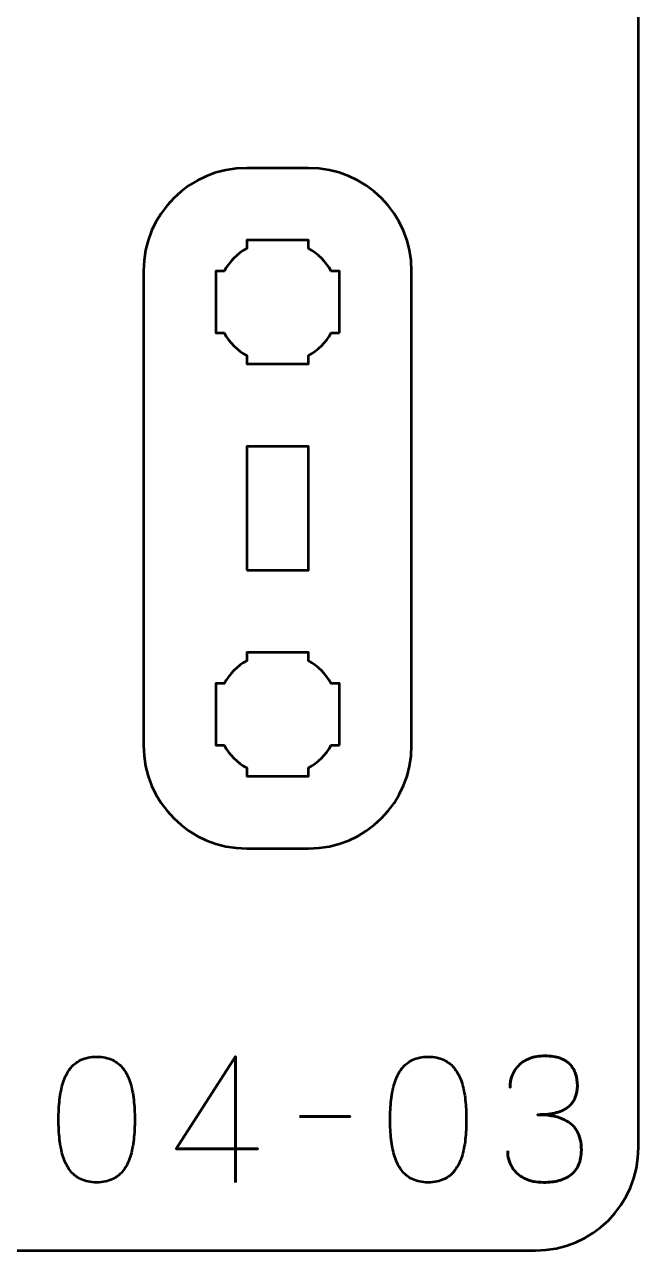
# Model space of a CAD drawing. Header units: centimetres. Extents: x -21 to 0, y -29.7 to 0.
# Drawn here: x -2.98 to 0, y -29.7 to -23.75 of the extents above; entities that cross this region are included whole.
import ezdxf

# ---------------------------------------------------------------- set-up
doc = ezdxf.new("R2010")
doc.units = ezdxf.units.CM
doc.header["$MEASUREMENT"] = 0
doc.layers.add('Layer 1', color=7, linetype='Continuous')

msp = doc.modelspace()

# ---------------------------------------------------------------- linework, layer by layer
at = {"layer": 'Layer 1', "color": 22, "lineweight": 53}
msp.add_open_spline([(-21.00003, -29.19995), (-21.00003, -29.19995), (-21.00003, -0.49992), (-21.00003, -0.49992), (-21.00003, -0.49992), (-21.00003, -0.22295), (-20.77694, 0.00004), (-20.49994, 0.00004), (-20.49994, 0.00004), (-20.49994, 0.00004), (-0.50008, 0.00004), (-0.50008, 0.00004), (-0.50008, 0.00004), (-0.22294, 0.00004), (0.00002, -0.22295), (0.00002, -0.49992), (0.00002, -0.49992), (0.00002, -0.49992), (0.00002, -29.19995), (0.00002, -29.19995), (0.00002, -29.19995), (0.00002, -29.47695), (-0.22294, -29.70004), (-0.50008, -29.70004), (-0.50008, -29.70004), (-0.50008, -29.70004), (-20.49994, -29.70004), (-20.49994, -29.70004), (-20.49994, -29.70004), (-20.77694, -29.70004), (-21.00003, -29.47695), (-21.00003, -29.19995)], degree=3, knots=[0, 0, 0, 0, 0.125, 0.125, 0.125, 0.125, 0.25, 0.25, 0.25, 0.25, 0.375, 0.375, 0.375, 0.375, 0.5, 0.5, 0.5, 0.5, 0.625, 0.625, 0.625, 0.625, 0.75, 0.75, 0.75, 0.75, 0.875, 0.875, 0.875, 0.875, 1, 1, 1, 1], dxfattribs=at)
at = {"layer": 'Layer 1', "color": 114, "lineweight": 53}
msp.add_open_spline([(-2.40003, -27.24999), (-2.40003, -27.24999), (-2.40003, -24.95007), (-2.40003, -24.95007), (-2.40003, -24.95007), (-2.40003, -24.67306), (-2.17694, -24.45011), (-1.89994, -24.45011), (-1.89994, -24.45011), (-1.89994, -24.45011), (-1.59993, -24.45011), (-1.59993, -24.45011), (-1.59993, -24.45011), (-1.32297, -24.45011), (-1.10001, -24.67306), (-1.10001, -24.95007), (-1.10001, -24.95007), (-1.10001, -24.95007), (-1.10001, -27.24999), (-1.10001, -27.24999), (-1.10001, -27.24999), (-1.10001, -27.52699), (-1.32297, -27.75009), (-1.59993, -27.75009), (-1.59993, -27.75009), (-1.59993, -27.75009), (-1.89994, -27.75009), (-1.89994, -27.75009), (-1.89994, -27.75009), (-2.17694, -27.75009), (-2.40003, -27.52699), (-2.40003, -27.24999)], degree=3, knots=[0, 0, 0, 0, 0.125, 0.125, 0.125, 0.125, 0.25, 0.25, 0.25, 0.25, 0.375, 0.375, 0.375, 0.375, 0.5, 0.5, 0.5, 0.5, 0.625, 0.625, 0.625, 0.625, 0.75, 0.75, 0.75, 0.75, 0.875, 0.875, 0.875, 0.875, 1, 1, 1, 1], dxfattribs=at)
at = {"layer": 'Layer 1', "lineweight": 53}
for points, knots in [([(-1.45, -25.25007), (-1.45, -25.25007), (-1.49011, -25.25007), (-1.49011, -25.25007), (-1.49011, -25.25007), (-1.51643, -25.29554), (-1.55446, -25.33357), (-1.59993, -25.35989), (-1.59993, -25.35989), (-1.59993, -25.35989), (-1.59993, -25.4), (-1.59993, -25.4), (-1.59993, -25.4), (-1.59993, -25.4), (-1.75001, -25.4), (-1.75001, -25.4), (-1.75001, -25.4), (-1.75001, -25.4), (-1.89994, -25.4), (-1.89994, -25.4), (-1.89994, -25.4), (-1.89994, -25.4), (-1.89994, -25.35989), (-1.89994, -25.35989), (-1.89994, -25.35989), (-1.94555, -25.33357), (-1.98347, -25.29554), (-2.00979, -25.25007), (-2.00979, -25.25007), (-2.00979, -25.25007), (-2.05001, -25.25007), (-2.05001, -25.25007), (-2.05001, -25.25007), (-2.05001, -25.25007), (-2.05001, -25.1), (-2.05001, -25.1), (-2.05001, -25.1), (-2.05001, -25.1), (-2.05001, -24.95007), (-2.05001, -24.95007), (-2.05001, -24.95007), (-2.05001, -24.95007), (-2.00979, -24.95007), (-2.00979, -24.95007), (-2.00979, -24.95007), (-1.98347, -24.90459), (-1.94555, -24.86656), (-1.89994, -24.84025), (-1.89994, -24.84025), (-1.89994, -24.84025), (-1.89994, -24.79999), (-1.89994, -24.79999), (-1.89994, -24.79999), (-1.89994, -24.79999), (-1.75001, -24.79999), (-1.75001, -24.79999), (-1.75001, -24.79999), (-1.75001, -24.79999), (-1.59993, -24.79999), (-1.59993, -24.79999), (-1.59993, -24.79999), (-1.59993, -24.79999), (-1.59993, -24.84025), (-1.59993, -24.84025), (-1.59993, -24.84025), (-1.55446, -24.86656), (-1.51643, -24.90459), (-1.49011, -24.95007), (-1.49011, -24.95007), (-1.49011, -24.95007), (-1.45, -24.95007), (-1.45, -24.95007), (-1.45, -24.95007), (-1.45, -24.95007), (-1.45, -25.1), (-1.45, -25.1), (-1.45, -25.1), (-1.45, -25.1), (-1.45, -25.25007), (-1.45, -25.25007)], [0, 0, 0, 0, 0.05, 0.05, 0.05, 0.05, 0.1, 0.1, 0.1, 0.1, 0.15, 0.15, 0.15, 0.15, 0.2, 0.2, 0.2, 0.2, 0.25, 0.25, 0.25, 0.25, 0.3, 0.3, 0.3, 0.3, 0.35, 0.35, 0.35, 0.35, 0.4, 0.4, 0.4, 0.4, 0.45, 0.45, 0.45, 0.45, 0.5, 0.5, 0.5, 0.5, 0.55, 0.55, 0.55, 0.55, 0.6, 0.6, 0.6, 0.6, 0.65, 0.65, 0.65, 0.65, 0.7, 0.7, 0.7, 0.7, 0.75, 0.75, 0.75, 0.75, 0.8, 0.8, 0.8, 0.8, 0.85, 0.85, 0.85, 0.85, 0.9, 0.9, 0.9, 0.9, 0.95, 0.95, 0.95, 0.95, 1, 1, 1, 1]), ([(-1.89994, -26.40004), (-1.89994, -26.40004), (-1.89994, -25.80005), (-1.89994, -25.80005), (-1.89994, -25.80005), (-1.89994, -25.80005), (-1.59993, -25.80005), (-1.59993, -25.80005), (-1.59993, -25.80005), (-1.59993, -25.80005), (-1.59993, -26.40004), (-1.59993, -26.40004), (-1.59993, -26.40004), (-1.59993, -26.40004), (-1.89994, -26.40004), (-1.89994, -26.40004)], [0, 0, 0, 0, 0.25, 0.25, 0.25, 0.25, 0.5, 0.5, 0.5, 0.5, 0.75, 0.75, 0.75, 0.75, 1, 1, 1, 1]), ([(-1.45, -27.24999), (-1.45, -27.24999), (-1.49011, -27.24999), (-1.49011, -27.24999), (-1.49011, -27.24999), (-1.51643, -27.2956), (-1.55446, -27.33353), (-1.59993, -27.35985), (-1.59993, -27.35985), (-1.59993, -27.35985), (-1.59993, -27.40006), (-1.59993, -27.40006), (-1.59993, -27.40006), (-1.59993, -27.40006), (-1.75001, -27.40006), (-1.75001, -27.40006), (-1.75001, -27.40006), (-1.75001, -27.40006), (-1.89994, -27.40006), (-1.89994, -27.40006), (-1.89994, -27.40006), (-1.89994, -27.40006), (-1.89994, -27.35985), (-1.89994, -27.35985), (-1.89994, -27.35985), (-1.94555, -27.33353), (-1.98347, -27.2956), (-2.00979, -27.24999), (-2.00979, -27.24999), (-2.00979, -27.24999), (-2.05001, -27.24999), (-2.05001, -27.24999), (-2.05001, -27.24999), (-2.05001, -27.24999), (-2.05001, -27.10006), (-2.05001, -27.10006), (-2.05001, -27.10006), (-2.05001, -27.10006), (-2.05001, -26.94999), (-2.05001, -26.94999), (-2.05001, -26.94999), (-2.05001, -26.94999), (-2.00979, -26.94999), (-2.00979, -26.94999), (-2.00979, -26.94999), (-1.98347, -26.90452), (-1.94555, -26.86649), (-1.89994, -26.84017), (-1.89994, -26.84017), (-1.89994, -26.84017), (-1.89994, -26.80006), (-1.89994, -26.80006), (-1.89994, -26.80006), (-1.89994, -26.80006), (-1.75001, -26.80006), (-1.75001, -26.80006), (-1.75001, -26.80006), (-1.75001, -26.80006), (-1.59993, -26.80006), (-1.59993, -26.80006), (-1.59993, -26.80006), (-1.59993, -26.80006), (-1.59993, -26.84017), (-1.59993, -26.84017), (-1.59993, -26.84017), (-1.55446, -26.86649), (-1.51643, -26.90452), (-1.49011, -26.94999), (-1.49011, -26.94999), (-1.49011, -26.94999), (-1.45, -26.94999), (-1.45, -26.94999), (-1.45, -26.94999), (-1.45, -26.94999), (-1.45, -27.10006), (-1.45, -27.10006), (-1.45, -27.10006), (-1.45, -27.10006), (-1.45, -27.24999), (-1.45, -27.24999)], [0, 0, 0, 0, 0.05, 0.05, 0.05, 0.05, 0.1, 0.1, 0.1, 0.1, 0.15, 0.15, 0.15, 0.15, 0.2, 0.2, 0.2, 0.2, 0.25, 0.25, 0.25, 0.25, 0.3, 0.3, 0.3, 0.3, 0.35, 0.35, 0.35, 0.35, 0.4, 0.4, 0.4, 0.4, 0.45, 0.45, 0.45, 0.45, 0.5, 0.5, 0.5, 0.5, 0.55, 0.55, 0.55, 0.55, 0.6, 0.6, 0.6, 0.6, 0.65, 0.65, 0.65, 0.65, 0.7, 0.7, 0.7, 0.7, 0.75, 0.75, 0.75, 0.75, 0.8, 0.8, 0.8, 0.8, 0.85, 0.85, 0.85, 0.85, 0.9, 0.9, 0.9, 0.9, 0.95, 0.95, 0.95, 0.95, 1, 1, 1, 1])]:
    msp.add_open_spline(points, degree=3, knots=knots, dxfattribs=at)
at = {"layer": 'Layer 1', "color": 30, "lineweight": 53}
for points, knots in [([(-2.62734, -29.36992), (-2.5977, -29.36978), (-2.57216, -29.36456), (-2.55085, -29.3544), (-2.55085, -29.3544), (-2.52969, -29.34424), (-2.51205, -29.3297), (-2.49794, -29.31122), (-2.49794, -29.31122), (-2.48397, -29.29259), (-2.47296, -29.27058), (-2.46477, -29.24518), (-2.46477, -29.24518), (-2.45673, -29.21978), (-2.45095, -29.19198), (-2.4477, -29.1615), (-2.4477, -29.1615), (-2.44431, -29.13102), (-2.44262, -29.09899), (-2.44276, -29.06512), (-2.44276, -29.06512), (-2.44262, -29.03139), (-2.44431, -28.99936), (-2.4477, -28.96902), (-2.4477, -28.96902), (-2.45095, -28.93868), (-2.45673, -28.91074), (-2.46477, -28.88534), (-2.46477, -28.88534), (-2.47296, -28.86008), (-2.48397, -28.83807), (-2.49794, -28.8193), (-2.49794, -28.8193), (-2.51205, -28.80068), (-2.52969, -28.78614), (-2.55085, -28.77598), (-2.55085, -28.77598), (-2.57216, -28.76568), (-2.5977, -28.76046), (-2.62734, -28.76032), (-2.62734, -28.76032), (-2.65697, -28.76046), (-2.68251, -28.76568), (-2.70382, -28.77598), (-2.70382, -28.77598), (-2.72498, -28.78614), (-2.74262, -28.80068), (-2.75673, -28.8193), (-2.75673, -28.8193), (-2.77071, -28.83807), (-2.78171, -28.86008), (-2.7899, -28.88534), (-2.7899, -28.88534), (-2.79794, -28.91074), (-2.80373, -28.93868), (-2.80697, -28.96902), (-2.80697, -28.96902), (-2.81036, -28.99936), (-2.81205, -29.03139), (-2.81191, -29.06512), (-2.81191, -29.06512), (-2.81205, -29.09899), (-2.81036, -29.13102), (-2.80697, -29.1615), (-2.80697, -29.1615), (-2.80373, -29.19198), (-2.79794, -29.21978), (-2.7899, -29.24518), (-2.7899, -29.24518), (-2.78171, -29.27058), (-2.77071, -29.29259), (-2.75673, -29.31122), (-2.75673, -29.31122), (-2.74262, -29.3297), (-2.72498, -29.34424), (-2.70382, -29.3544), (-2.70382, -29.3544), (-2.68251, -29.36456), (-2.65697, -29.36978), (-2.62734, -29.36992)], [0, 0, 0, 0, 0.05, 0.05, 0.05, 0.05, 0.1, 0.1, 0.1, 0.1, 0.15, 0.15, 0.15, 0.15, 0.2, 0.2, 0.2, 0.2, 0.25, 0.25, 0.25, 0.25, 0.3, 0.3, 0.3, 0.3, 0.35, 0.35, 0.35, 0.35, 0.4, 0.4, 0.4, 0.4, 0.45, 0.45, 0.45, 0.45, 0.5, 0.5, 0.5, 0.5, 0.55, 0.55, 0.55, 0.55, 0.6, 0.6, 0.6, 0.6, 0.65, 0.65, 0.65, 0.65, 0.7, 0.7, 0.7, 0.7, 0.75, 0.75, 0.75, 0.75, 0.8, 0.8, 0.8, 0.8, 0.85, 0.85, 0.85, 0.85, 0.9, 0.9, 0.9, 0.9, 0.95, 0.95, 0.95, 0.95, 1, 1, 1, 1]), ([(-2.62734, -29.36992), (-2.5977, -29.36978), (-2.57216, -29.36456), (-2.55085, -29.3544), (-2.55085, -29.3544), (-2.52969, -29.34424), (-2.51205, -29.3297), (-2.49794, -29.31122), (-2.49794, -29.31122), (-2.48397, -29.29259), (-2.47296, -29.27058), (-2.46477, -29.24518), (-2.46477, -29.24518), (-2.45673, -29.21978), (-2.45095, -29.19198), (-2.4477, -29.1615), (-2.4477, -29.1615), (-2.44431, -29.13102), (-2.44262, -29.09899), (-2.44276, -29.06512), (-2.44276, -29.06512), (-2.44262, -29.03139), (-2.44431, -28.99936), (-2.4477, -28.96902), (-2.4477, -28.96902), (-2.45095, -28.93868), (-2.45673, -28.91074), (-2.46477, -28.88534), (-2.46477, -28.88534), (-2.47296, -28.86008), (-2.48397, -28.83807), (-2.49794, -28.8193), (-2.49794, -28.8193), (-2.51205, -28.80068), (-2.52969, -28.78614), (-2.55085, -28.77598), (-2.55085, -28.77598), (-2.57216, -28.76568), (-2.5977, -28.76046), (-2.62734, -28.76032), (-2.62734, -28.76032), (-2.65697, -28.76046), (-2.68251, -28.76568), (-2.70382, -28.77598), (-2.70382, -28.77598), (-2.72498, -28.78614), (-2.74262, -28.80068), (-2.75673, -28.8193), (-2.75673, -28.8193), (-2.77071, -28.83807), (-2.78171, -28.86008), (-2.7899, -28.88534), (-2.7899, -28.88534), (-2.79794, -28.91074), (-2.80373, -28.93868), (-2.80697, -28.96902), (-2.80697, -28.96902), (-2.81036, -28.99936), (-2.81205, -29.03139), (-2.81191, -29.06512), (-2.81191, -29.06512), (-2.81205, -29.09899), (-2.81036, -29.13102), (-2.80697, -29.1615), (-2.80697, -29.1615), (-2.80373, -29.19198), (-2.79794, -29.21978), (-2.7899, -29.24518), (-2.7899, -29.24518), (-2.78171, -29.27058), (-2.77071, -29.29259), (-2.75673, -29.31122), (-2.75673, -29.31122), (-2.74262, -29.3297), (-2.72498, -29.34424), (-2.70382, -29.3544), (-2.70382, -29.3544), (-2.68251, -29.36456), (-2.65697, -29.36978), (-2.62734, -29.36992)], [0, 0, 0, 0, 0.05, 0.05, 0.05, 0.05, 0.1, 0.1, 0.1, 0.1, 0.15, 0.15, 0.15, 0.15, 0.2, 0.2, 0.2, 0.2, 0.25, 0.25, 0.25, 0.25, 0.3, 0.3, 0.3, 0.3, 0.35, 0.35, 0.35, 0.35, 0.4, 0.4, 0.4, 0.4, 0.45, 0.45, 0.45, 0.45, 0.5, 0.5, 0.5, 0.5, 0.55, 0.55, 0.55, 0.55, 0.6, 0.6, 0.6, 0.6, 0.65, 0.65, 0.65, 0.65, 0.7, 0.7, 0.7, 0.7, 0.75, 0.75, 0.75, 0.75, 0.8, 0.8, 0.8, 0.8, 0.85, 0.85, 0.85, 0.85, 0.9, 0.9, 0.9, 0.9, 0.95, 0.95, 0.95, 0.95, 1, 1, 1, 1]), ([(-1.95423, -29.36992), (-1.95423, -29.36992), (-1.95423, -28.75947), (-1.95423, -28.75947), (-1.95423, -28.75947), (-1.95423, -28.75947), (-2.2421, -29.20736), (-2.2421, -29.20736), (-2.2421, -29.20736), (-2.2421, -29.20736), (-1.84586, -29.20736), (-1.84586, -29.20736), (-1.84586, -29.20736), (-1.84586, -29.20736), (-2.2421, -29.20736), (-2.2421, -29.20736), (-2.2421, -29.20736), (-2.2421, -29.20736), (-1.95423, -28.75947), (-1.95423, -28.75947), (-1.95423, -28.75947), (-1.95423, -28.75947), (-1.95423, -29.36992), (-1.95423, -29.36992)], [0, 0, 0, 0, 0.1666667, 0.1666667, 0.1666667, 0.1666667, 0.3333333, 0.3333333, 0.3333333, 0.3333333, 0.5, 0.5, 0.5, 0.5, 0.6666667, 0.6666667, 0.6666667, 0.6666667, 0.8333333, 0.8333333, 0.8333333, 0.8333333, 1, 1, 1, 1]), ([(-1.01951, -29.36992), (-0.98987, -29.36978), (-0.96433, -29.36456), (-0.94302, -29.3544), (-0.94302, -29.3544), (-0.92186, -29.34424), (-0.90422, -29.3297), (-0.89011, -29.31122), (-0.89011, -29.31122), (-0.87614, -29.29259), (-0.86513, -29.27058), (-0.85694, -29.24518), (-0.85694, -29.24518), (-0.8489, -29.21978), (-0.84312, -29.19198), (-0.83987, -29.1615), (-0.83987, -29.1615), (-0.83648, -29.13102), (-0.83479, -29.09899), (-0.83493, -29.06512), (-0.83493, -29.06512), (-0.83479, -29.03139), (-0.83648, -28.99936), (-0.83987, -28.96902), (-0.83987, -28.96902), (-0.84312, -28.93868), (-0.8489, -28.91074), (-0.85694, -28.88534), (-0.85694, -28.88534), (-0.86513, -28.86008), (-0.87614, -28.83807), (-0.89011, -28.8193), (-0.89011, -28.8193), (-0.90422, -28.80068), (-0.92186, -28.78614), (-0.94302, -28.77598), (-0.94302, -28.77598), (-0.96433, -28.76568), (-0.98987, -28.76046), (-1.01951, -28.76032), (-1.01951, -28.76032), (-1.04914, -28.76046), (-1.07468, -28.76568), (-1.09599, -28.77598), (-1.09599, -28.77598), (-1.11715, -28.78614), (-1.13479, -28.80068), (-1.1489, -28.8193), (-1.1489, -28.8193), (-1.16288, -28.83807), (-1.17388, -28.86008), (-1.18207, -28.88534), (-1.18207, -28.88534), (-1.19011, -28.91074), (-1.1959, -28.93868), (-1.19914, -28.96902), (-1.19914, -28.96902), (-1.20253, -28.99936), (-1.20422, -29.03139), (-1.20408, -29.06512), (-1.20408, -29.06512), (-1.20422, -29.09899), (-1.20253, -29.13102), (-1.19914, -29.1615), (-1.19914, -29.1615), (-1.1959, -29.19198), (-1.19011, -29.21978), (-1.18207, -29.24518), (-1.18207, -29.24518), (-1.17388, -29.27058), (-1.16288, -29.29259), (-1.1489, -29.31122), (-1.1489, -29.31122), (-1.13479, -29.3297), (-1.11715, -29.34424), (-1.09599, -29.3544), (-1.09599, -29.3544), (-1.07468, -29.36456), (-1.04914, -29.36978), (-1.01951, -29.36992)], [0, 0, 0, 0, 0.05, 0.05, 0.05, 0.05, 0.1, 0.1, 0.1, 0.1, 0.15, 0.15, 0.15, 0.15, 0.2, 0.2, 0.2, 0.2, 0.25, 0.25, 0.25, 0.25, 0.3, 0.3, 0.3, 0.3, 0.35, 0.35, 0.35, 0.35, 0.4, 0.4, 0.4, 0.4, 0.45, 0.45, 0.45, 0.45, 0.5, 0.5, 0.5, 0.5, 0.55, 0.55, 0.55, 0.55, 0.6, 0.6, 0.6, 0.6, 0.65, 0.65, 0.65, 0.65, 0.7, 0.7, 0.7, 0.7, 0.75, 0.75, 0.75, 0.75, 0.8, 0.8, 0.8, 0.8, 0.85, 0.85, 0.85, 0.85, 0.9, 0.9, 0.9, 0.9, 0.95, 0.95, 0.95, 0.95, 1, 1, 1, 1]), ([(-1.01951, -29.36992), (-0.98987, -29.36978), (-0.96433, -29.36456), (-0.94302, -29.3544), (-0.94302, -29.3544), (-0.92186, -29.34424), (-0.90422, -29.3297), (-0.89011, -29.31122), (-0.89011, -29.31122), (-0.87614, -29.29259), (-0.86513, -29.27058), (-0.85694, -29.24518), (-0.85694, -29.24518), (-0.8489, -29.21978), (-0.84312, -29.19198), (-0.83987, -29.1615), (-0.83987, -29.1615), (-0.83648, -29.13102), (-0.83479, -29.09899), (-0.83493, -29.06512), (-0.83493, -29.06512), (-0.83479, -29.03139), (-0.83648, -28.99936), (-0.83987, -28.96902), (-0.83987, -28.96902), (-0.84312, -28.93868), (-0.8489, -28.91074), (-0.85694, -28.88534), (-0.85694, -28.88534), (-0.86513, -28.86008), (-0.87614, -28.83807), (-0.89011, -28.8193), (-0.89011, -28.8193), (-0.90422, -28.80068), (-0.92186, -28.78614), (-0.94302, -28.77598), (-0.94302, -28.77598), (-0.96433, -28.76568), (-0.98987, -28.76046), (-1.01951, -28.76032), (-1.01951, -28.76032), (-1.04914, -28.76046), (-1.07468, -28.76568), (-1.09599, -28.77598), (-1.09599, -28.77598), (-1.11715, -28.78614), (-1.13479, -28.80068), (-1.1489, -28.8193), (-1.1489, -28.8193), (-1.16288, -28.83807), (-1.17388, -28.86008), (-1.18207, -28.88534), (-1.18207, -28.88534), (-1.19011, -28.91074), (-1.1959, -28.93868), (-1.19914, -28.96902), (-1.19914, -28.96902), (-1.20253, -28.99936), (-1.20422, -29.03139), (-1.20408, -29.06512), (-1.20408, -29.06512), (-1.20422, -29.09899), (-1.20253, -29.13102), (-1.19914, -29.1615), (-1.19914, -29.1615), (-1.1959, -29.19198), (-1.19011, -29.21978), (-1.18207, -29.24518), (-1.18207, -29.24518), (-1.17388, -29.27058), (-1.16288, -29.29259), (-1.1489, -29.31122), (-1.1489, -29.31122), (-1.13479, -29.3297), (-1.11715, -29.34424), (-1.09599, -29.3544), (-1.09599, -29.3544), (-1.07468, -29.36456), (-1.04914, -29.36978), (-1.01951, -29.36992)], [0, 0, 0, 0, 0.05, 0.05, 0.05, 0.05, 0.1, 0.1, 0.1, 0.1, 0.15, 0.15, 0.15, 0.15, 0.2, 0.2, 0.2, 0.2, 0.25, 0.25, 0.25, 0.25, 0.3, 0.3, 0.3, 0.3, 0.35, 0.35, 0.35, 0.35, 0.4, 0.4, 0.4, 0.4, 0.45, 0.45, 0.45, 0.45, 0.5, 0.5, 0.5, 0.5, 0.55, 0.55, 0.55, 0.55, 0.6, 0.6, 0.6, 0.6, 0.65, 0.65, 0.65, 0.65, 0.7, 0.7, 0.7, 0.7, 0.75, 0.75, 0.75, 0.75, 0.8, 0.8, 0.8, 0.8, 0.85, 0.85, 0.85, 0.85, 0.9, 0.9, 0.9, 0.9, 0.95, 0.95, 0.95, 0.95, 1, 1, 1, 1]), ([(-0.63427, -29.21667), (-0.63413, -29.24715), (-0.62707, -29.27368), (-0.6131, -29.29668), (-0.6131, -29.29668), (-0.59913, -29.31954), (-0.57924, -29.33746), (-0.55327, -29.35031), (-0.55327, -29.35031), (-0.52731, -29.36315), (-0.49612, -29.36964), (-0.45986, -29.36992), (-0.45986, -29.36992), (-0.43262, -29.36992), (-0.40793, -29.3671), (-0.38549, -29.36117), (-0.38549, -29.36117), (-0.36319, -29.35524), (-0.344, -29.34607), (-0.32778, -29.33351), (-0.32778, -29.33351), (-0.31155, -29.32095), (-0.29913, -29.30473), (-0.29024, -29.28497), (-0.29024, -29.28497), (-0.28149, -29.26507), (-0.27712, -29.24123), (-0.27697, -29.21329), (-0.27697, -29.21329), (-0.27683, -29.17603), (-0.28445, -29.14456), (-0.29955, -29.11902), (-0.29955, -29.11902), (-0.31465, -29.09348), (-0.33808, -29.07429), (-0.36954, -29.06117), (-0.36954, -29.06117), (-0.40101, -29.04804), (-0.44137, -29.04141), (-0.49034, -29.04141), (-0.49034, -29.04141), (-0.45379, -29.04155), (-0.42317, -29.03817), (-0.39819, -29.03125), (-0.39819, -29.03125), (-0.37335, -29.02434), (-0.35346, -29.0146), (-0.3385, -29.0019), (-0.3385, -29.0019), (-0.32354, -28.98934), (-0.31268, -28.97438), (-0.30619, -28.95717), (-0.30619, -28.95717), (-0.29955, -28.94009), (-0.29631, -28.92133), (-0.29645, -28.90086), (-0.29645, -28.90086), (-0.29631, -28.8804), (-0.29913, -28.86149), (-0.30477, -28.844), (-0.30477, -28.844), (-0.31028, -28.8265), (-0.31931, -28.81112), (-0.33159, -28.79799), (-0.33159, -28.79799), (-0.34386, -28.78487), (-0.36009, -28.77457), (-0.37999, -28.76723), (-0.37999, -28.76723), (-0.40002, -28.75989), (-0.42444, -28.75623), (-0.45308, -28.75608), (-0.45308, -28.75608), (-0.48159, -28.75623), (-0.50656, -28.76046), (-0.52773, -28.76864), (-0.52773, -28.76864), (-0.54904, -28.77683), (-0.56654, -28.78798), (-0.58065, -28.80223), (-0.58065, -28.80223), (-0.59462, -28.81648), (-0.60506, -28.83271), (-0.61197, -28.85105), (-0.61197, -28.85105), (-0.61903, -28.8694), (-0.62242, -28.88887), (-0.62242, -28.90933), (-0.62242, -28.90933), (-0.62242, -28.88887), (-0.61903, -28.8694), (-0.61197, -28.85105), (-0.61197, -28.85105), (-0.60506, -28.83271), (-0.59462, -28.81648), (-0.58065, -28.80223), (-0.58065, -28.80223), (-0.56654, -28.78798), (-0.54904, -28.77683), (-0.52773, -28.76864), (-0.52773, -28.76864), (-0.50656, -28.76046), (-0.48159, -28.75623), (-0.45308, -28.75608), (-0.45308, -28.75608), (-0.42444, -28.75623), (-0.40002, -28.75989), (-0.37999, -28.76723), (-0.37999, -28.76723), (-0.36009, -28.77457), (-0.34386, -28.78487), (-0.33159, -28.79799), (-0.33159, -28.79799), (-0.31931, -28.81112), (-0.31028, -28.8265), (-0.30477, -28.844), (-0.30477, -28.844), (-0.29913, -28.86149), (-0.29631, -28.8804), (-0.29645, -28.90086), (-0.29645, -28.90086), (-0.29631, -28.92133), (-0.29955, -28.94009), (-0.30619, -28.95717), (-0.30619, -28.95717), (-0.31268, -28.97438), (-0.32354, -28.98934), (-0.3385, -29.0019), (-0.3385, -29.0019), (-0.35346, -29.0146), (-0.37335, -29.02434), (-0.39819, -29.03125), (-0.39819, -29.03125), (-0.42317, -29.03817), (-0.45379, -29.04155), (-0.49034, -29.04141), (-0.49034, -29.04141), (-0.44137, -29.04141), (-0.40101, -29.04804), (-0.36954, -29.06117), (-0.36954, -29.06117), (-0.33808, -29.07429), (-0.31465, -29.09348), (-0.29955, -29.11902), (-0.29955, -29.11902), (-0.28445, -29.14456), (-0.27683, -29.17603), (-0.27697, -29.21329), (-0.27697, -29.21329), (-0.27712, -29.24123), (-0.28149, -29.26507), (-0.29024, -29.28497), (-0.29024, -29.28497), (-0.29913, -29.30473), (-0.31155, -29.32095), (-0.32778, -29.33351), (-0.32778, -29.33351), (-0.344, -29.34607), (-0.36319, -29.35524), (-0.38549, -29.36117), (-0.38549, -29.36117), (-0.40793, -29.3671), (-0.43262, -29.36992), (-0.45986, -29.36992), (-0.45986, -29.36992), (-0.49612, -29.36964), (-0.52731, -29.36315), (-0.55327, -29.35031), (-0.55327, -29.35031), (-0.57924, -29.33746), (-0.59913, -29.31954), (-0.6131, -29.29668), (-0.6131, -29.29668), (-0.62707, -29.27368), (-0.63413, -29.24715), (-0.63427, -29.21667)], [0, 0, 0, 0, 0.0227273, 0.0227273, 0.0227273, 0.0227273, 0.0454545, 0.0454545, 0.0454545, 0.0454545, 0.0681818, 0.0681818, 0.0681818, 0.0681818, 0.0909091, 0.0909091, 0.0909091, 0.0909091, 0.1136364, 0.1136364, 0.1136364, 0.1136364, 0.1363636, 0.1363636, 0.1363636, 0.1363636, 0.1590909, 0.1590909, 0.1590909, 0.1590909, 0.1818182, 0.1818182, 0.1818182, 0.1818182, 0.2045455, 0.2045455, 0.2045455, 0.2045455, 0.2272727, 0.2272727, 0.2272727, 0.2272727, 0.25, 0.25, 0.25, 0.25, 0.2727273, 0.2727273, 0.2727273, 0.2727273, 0.2954545, 0.2954545, 0.2954545, 0.2954545, 0.3181818, 0.3181818, 0.3181818, 0.3181818, 0.3409091, 0.3409091, 0.3409091, 0.3409091, 0.3636364, 0.3636364, 0.3636364, 0.3636364, 0.3863636, 0.3863636, 0.3863636, 0.3863636, 0.4090909, 0.4090909, 0.4090909, 0.4090909, 0.4318182, 0.4318182, 0.4318182, 0.4318182, 0.4545455, 0.4545455, 0.4545455, 0.4545455, 0.4772727, 0.4772727, 0.4772727, 0.4772727, 0.5, 0.5, 0.5, 0.5, 0.5227273, 0.5227273, 0.5227273, 0.5227273, 0.5454545, 0.5454545, 0.5454545, 0.5454545, 0.5681818, 0.5681818, 0.5681818, 0.5681818, 0.5909091, 0.5909091, 0.5909091, 0.5909091, 0.6136364, 0.6136364, 0.6136364, 0.6136364, 0.6363636, 0.6363636, 0.6363636, 0.6363636, 0.6590909, 0.6590909, 0.6590909, 0.6590909, 0.6818182, 0.6818182, 0.6818182, 0.6818182, 0.7045455, 0.7045455, 0.7045455, 0.7045455, 0.7272727, 0.7272727, 0.7272727, 0.7272727, 0.75, 0.75, 0.75, 0.75, 0.7727273, 0.7727273, 0.7727273, 0.7727273, 0.7954545, 0.7954545, 0.7954545, 0.7954545, 0.8181818, 0.8181818, 0.8181818, 0.8181818, 0.8409091, 0.8409091, 0.8409091, 0.8409091, 0.8636364, 0.8636364, 0.8636364, 0.8636364, 0.8863636, 0.8863636, 0.8863636, 0.8863636, 0.9090909, 0.9090909, 0.9090909, 0.9090909, 0.9318182, 0.9318182, 0.9318182, 0.9318182, 0.9545455, 0.9545455, 0.9545455, 0.9545455, 0.9772727, 0.9772727, 0.9772727, 0.9772727, 1, 1, 1, 1]), ([(-1.64435, -29.05073), (-1.64435, -29.05073), (-1.39797, -29.05073), (-1.39797, -29.05073), (-1.39797, -29.05073), (-1.39797, -29.05073), (-1.64435, -29.05073), (-1.64435, -29.05073)], [0, 0, 0, 0, 0.5, 0.5, 0.5, 0.5, 1, 1, 1, 1])]:
    msp.add_open_spline(points, degree=3, knots=knots, dxfattribs=at)

doc.saveas('drawing.dxf')
